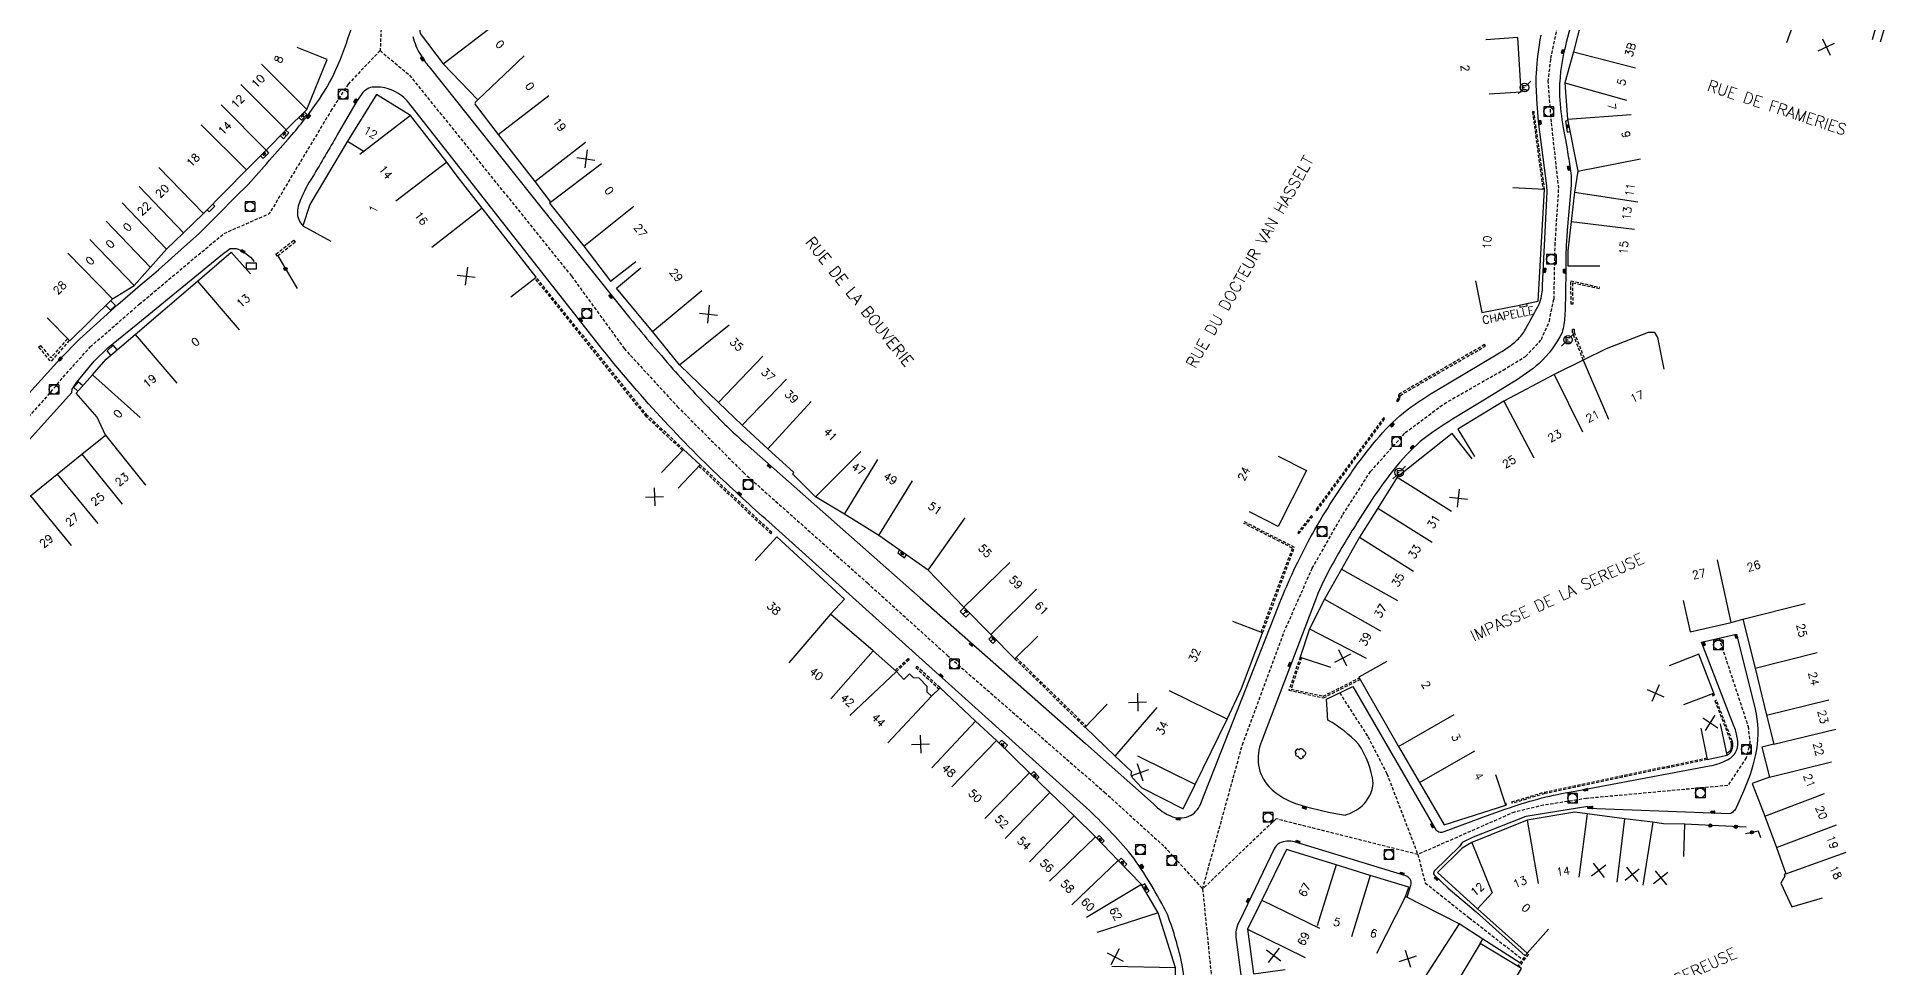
# Model space of a CAD drawing. Header units: millimetres. Extents: x 114000 to 115000, y 122000 to 123000.
# Drawn here: x 114206.7 to 114496.8, y 122239.7 to 122385 of the extents above; entities that cross this region are included whole.
import ezdxf
from ezdxf.enums import TextEntityAlignment as Align

# ---------------------------------------------------------------- set-up
doc = ezdxf.new("R2010")
doc.units = ezdxf.units.MM
doc.linetypes.add('DASHED', pattern=[0.75, 0.5, -0.25])
doc.layers.get('0').update_dxf_attribs({"linetype": 'CONTINUOUS'})
for name, color, linetype in [('W0001', 6, 'DASHED'), ('W0008', 7, 'CONTINUOUS'), ('W0100', 7, 'CONTINUOUS'), ('W0105', 7, 'CONTINUOUS'), ('W0112', 1, 'DASHED'), ('W0300', 7, 'CONTINUOUS'), ('W0322', 7, 'CONTINUOUS'), ('W0400', 7, 'CONTINUOUS'), ('W0420', 7, 'CONTINUOUS'), ('W0471', 7, 'CONTINUOUS'), ('W0984', 7, 'CONTINUOUS'), ('W0989', 7, 'CONTINUOUS'), ('W0991', 7, 'CONTINUOUS'), ('W1102', 7, 'CONTINUOUS'), ('W1471', 7, 'CONTINUOUS')]:
    doc.layers.add(name, color=color, linetype=linetype)
doc.styles.get("Standard").update_dxf_attribs({"font": 'romans.shx', "width": 0.85})

# ---------------------------------------------------------------- blocks, each defined once
blk = doc.blocks.new('t991o')
at = {"color": 0, "linetype": 'Continuous'}
for p, q in [((-1, 1), (1, -1)), ((-1, -1), (1, 1))]:
    blk.add_line(p, q, dxfattribs=at)
blk = doc.blocks.new('t322o')
at = {"color": 0, "linetype": 'Continuous'}
for radius in [0.25, 0.15]:
    blk.add_circle((0, 0), radius, dxfattribs=at)
blk = doc.blocks.new('T400')
for p, q in [((-0.15, 0.3), (0.15, 0.3)), ((-0.15, -0.25), (-0.15, 0.3)), ((-0.15, 0.15), (0.15, 0.15)), ((-0.15, 0), (0.15, 0)), ((0.15, 0.3), (0.15, -0.25)), ((-0.15, -0.15), (0.15, -0.15)), ((-0.15, -0.25), (-0.15, -0.3)), ((-0.15, -0.3), (0.15, -0.3)), ((0.15, -0.3), (0.15, -0.25))]:
    blk.add_line(p, q)
blk = doc.blocks.new('T420')
for p, q in [((0.75, 0.75), (-0.75, 0.75)), ((-0.75, 0.75), (-0.75, -0.75)), ((0.75, 0.75), (0.75, -0.75)), ((0.75, -0.75), (-0.75, -0.75))]:
    blk.add_line(p, q)
blk.add_ellipse((0, 0), major_axis=(-0.53, 0.53), ratio=1, start_param=3.926991, end_param=10.210176)
blk = doc.blocks.new('T300')
for p, q in [((-0.8, 0.51), (-0.86, 0.34)), ((-0.86, 0.34), (-0.86, 0.17)), ((-0.86, 0.17), (-0.74, 0.06)), ((-0.69, 0.63), (-0.8, 0.51)), ((-0.8, -0.06), (-0.74, 0.06)), ((-0.74, 0.06), (-0.69, 0.11)), ((-0.57, 0.69), (-0.69, 0.63)), ((-0.46, 0.69), (-0.57, 0.69)), ((-0.29, 0.63), (-0.46, 0.69)), ((-0.29, 0.63), (-0.17, 0.74)), ((-0.23, 0.57), (-0.29, 0.63)), ((-0.17, 0.74), (-0.06, 0.8)), ((-0.06, 0.8), (0.06, 0.8)), ((0.06, 0.8), (0.23, 0.74)), ((0.23, 0.74), (0.34, 0.63)), ((0.34, 0.63), (0.4, 0.51)), ((0.46, 0.46), (0.34, 0.46)), ((0.4, 0.51), (0.4, 0.46)), ((0.57, 0.4), (0.46, 0.46)), ((0.57, 0.4), (0.69, 0.29)), ((0.69, 0.29), (0.74, 0.17)), ((0.74, 0.06), (0.69, -0.17)), ((0.74, 0.17), (0.74, 0.06)), ((-0.8, -0.17), (-0.8, -0.06)), ((-0.8, -0.23), (-0.8, -0.17)), ((-0.74, -0.34), (-0.8, -0.23)), ((-0.69, -0.4), (-0.74, -0.34)), ((-0.51, -0.46), (-0.69, -0.4)), ((-0.4, -0.46), (-0.51, -0.46)), ((-0.4, -0.46), (-0.34, -0.46)), ((-0.34, -0.46), (-0.34, -0.4)), ((-0.34, -0.51), (-0.34, -0.46)), ((-0.29, -0.63), (-0.34, -0.51)), ((-0.17, -0.74), (-0.29, -0.63)), ((-0.06, -0.8), (-0.17, -0.74)), ((0.06, -0.8), (-0.06, -0.8)), ((0.17, -0.74), (0.06, -0.8)), ((0.23, -0.69), (0.17, -0.74)), ((0.29, -0.46), (0.23, -0.46)), ((0.29, -0.63), (0.23, -0.69)), ((0.46, -0.4), (0.29, -0.46)), ((0.34, -0.51), (0.29, -0.63)), ((0.34, -0.51), (0.34, -0.46)), ((0.57, -0.34), (0.46, -0.4)), ((0.63, -0.29), (0.57, -0.34)), ((0.69, -0.17), (0.63, -0.29))]:
    blk.add_line(p, q)
blk = doc.blocks.new('T471')
for p, q in [((-0.333334, 0.333334), (-0.333334, -0.333334)), ((-0.333334, 0.333334), (0.333334, 0.333334)), ((-0.333334, 0), (0, 0)), ((0.500001, 0.500001), (1.000002, 1.000002)), ((-0.500001, -0.500001), (-1.000002, -1.000002)), ((-0.333334, -0.333334), (0.333334, -0.333334))]:
    blk.add_line(p, q)
blk.add_ellipse((0, 0), major_axis=(0.471405, 0.471405), ratio=1, start_param=5.4977871438, end_param=11.780972451)
blk = doc.blocks.new('T1471')
at = {"color": 0, "linetype": 'Continuous', "flags": 128}
blk.add_lwpolyline([(-0.75, -0.5), (-0.75, 0.5), (0.75, 0.5), (0.75, -0.5), (-0.75, -0.5)], dxfattribs=at)

msp = doc.modelspace()

# ---------------------------------------------------------------- linework, layer by layer
at = {"layer": 'W0001'}
for points in [[(114261.06, 122429.39), (114261.74, 122420), (114260.25, 122382.88), (114255.25, 122377.67), (114252.7, 122373.73), (114242.93, 122357.44)], [(114388.69, 122252.04), (114394.91, 122274.54), (114401.39, 122292.09), (114405.82, 122302.1), (114410.58, 122310.47), (114414.93, 122317.19), (114420.35, 122323.26), (114426.42, 122327.78), (114435.61, 122333.03), (114439.14, 122335.16), (114441.6, 122337.78), (114442.84, 122340.66), (114443.57, 122344.1), (114443.74, 122352.47), (114444.31, 122361.41), (114443.16, 122371.75), (114442.67, 122378.06), (114443.08, 122381.67), (114444.23, 122387.01), (114448.01, 122405.87), (114451.38, 122412.78)], [(114260.25, 122382.88), (114264.83, 122379.05), (114290.15, 122347.67), (114298.35, 122336.39), (114306.65, 122327.35), (114316.97, 122317.03), (114336.34, 122299.8), (114348.79, 122288.53), (114373.37, 122267.14), (114382.73, 122258.63), (114388.69, 122252.04), (114390.82, 122230.76), (114393.05, 122222.57), (114397.31, 122214.49), (114402.2, 122208), (114411.36, 122199.07), (114428.28, 122183.85), (114449.77, 122164.07), (114461.79, 122152.9), (114472.33, 122145.03), (114484.35, 122139.39), (114521.28, 122120.88)], [(114150.76, 122330.03), (114154.89, 122321.52), (114158.1, 122311.88), (114160.67, 122304.96), (114163.47, 122300.05), (114167.43, 122296.27), (114172.16, 122294.44), (114176.14, 122294.99), (114179.75, 122298.04), (114186.23, 122304.97), (114198.8, 122318.5), (114207.87, 122328.47), (114210.74, 122331.93), (114214.97, 122336.64), (114222.62, 122343.29), (114230.1, 122349.57), (114235.87, 122354.36), (114242.93, 122357.44)], [(114469.35, 122291.18), (114473.87, 122277.41), (114474.16, 122274.91), (114473.59, 122272.51), (114470.7, 122268.18), (114448.66, 122266.16), (114441.93, 122265.1), (114437.4, 122264.04), (114422.3, 122257.41), (114400.16, 122262.98), (114388.69, 122252.04)], [(114410.09, 122282.63), (114414.5, 122275.78), (114417.48, 122270.01), (114422.3, 122257.41), (114423.46, 122252.96), (114430.32, 122247.54), (114438.65, 122241.04)]]:
    msp.add_lwpolyline(points, dxfattribs=at)
at = {"layer": 'W0008', "flags": 128}
for points in [[(114239.19, 122361.54, 0.0054), (114245.89, 122369.08, 0.0263), (114250.32, 122374.67, 0.0437), (114253.35, 122379.92, 0.0293), (114255.81, 122386.61), (114256.32, 122399.62, 0.018), (114255.27, 122411.67, 0.0166), (114254.42, 122416.67, 0.0555), (114252.38, 122423.46, 0.0713), (114248.39, 122429.57, 0.0427), (114243.48, 122434.33, 0.0202), (114236.91, 122439.19), (114232.43, 122442.28)], [(114447.07, 122389.59, 0.025), (114445.29, 122383.38, 0.0655), (114444.42, 122375.79, 0.0309), (114445.02, 122370.86), (114445.56, 122367.86, -0.0038), (114446.04, 122364.85, -0.0577), (114446.24, 122361.87), (114445.65, 122354.88, 0.0124), (114445.45, 122351.85, 0.0045), (114445.41, 122348.78), (114445.35, 122344.8, -0.0134), (114445.25, 122341.44, -0.0588), (114444.83, 122338.9, -0.0885), (114441.27, 122334.07, -0.0404), (114437.18, 122331.13), (114432.88, 122328.46), (114427.73, 122325.34, 0.0393), (114422.69, 122321.85, 0.0487), (114418.55, 122317.5, 0.0144), (114415.54, 122313.42), (114412.83, 122309.21, 0.0157), (114408.68, 122302.22, 0.0323), (114406.14, 122296.73), (114397.88, 122275.05, 0.1276), (114397.41, 122271.36, 0.1437), (114399.02, 122268, 0.1321), (114404.07, 122265.11, 0.0345), (114410.95, 122263.55, 0.0867), (114413.63, 122265.01, 0.1811), (114415.33, 122268.57, 0.1211), (114413.05, 122274.65, 0.0724), (114408.26, 122278.39), (114408.05, 122281.63), (114412.14, 122283.64), (114425.13, 122261.26, 0.1068), (114425.78, 122260.91, 0.1397), (114426.44, 122260.98), (114431.61, 122262.92, -0.0105), (114437.35, 122264.96, -0.0206), (114442.3, 122266.39, -0.0133), (114447.15, 122267.37), (114467.87, 122271.25, 0.0818), (114470.76, 122272.25, 0.1527), (114472.09, 122273.64, 0.1326), (114472.23, 122275.44, 0.0591), (114471.72, 122277.36), (114466.63, 122290.53), (114472.08, 122291.82), (114474.98, 122280.07, -0.0984), (114475.19, 122273.82, -0.0636), (114473.21, 122267.42), (114472.03, 122264.68, -0.0945), (114471.61, 122264.18, -0.2006), (114471.01, 122263.78), (114448.86, 122264.58), (114448.84, 122264.92), (114439.15, 122263.33), (114430.94, 122260.11), (114429.25, 122259.3), (114428.88, 122258.69), (114424.87, 122254.79, 0.1831), (114424.74, 122254.53, 0.2166), (114424.85, 122254.23), (114427.06, 122252.16), (114431.39, 122248.45), (114439.07, 122241.59)], [(114265.36, 122385.08, 0.0801), (114266.53, 122382.29, 0.0355), (114267.88, 122380.33), (114285.54, 122358.21), (114298.8, 122341.66, 0.0081), (114305.98, 122333.18, 0.0119), (114312.25, 122326.42, 0.0192), (114317.28, 122321.56), (114344.58, 122297.49), (114370.39, 122274.75), (114381.01, 122265.33, 0.1141), (114383.98, 122263.3, 0.2007), (114386.9, 122263.54, 0.1657), (114388.49, 122265.53), (114400.51, 122296.09, -0.0294), (114405.13, 122306.15, -0.0164), (114408.18, 122311.39, -0.0131), (114411.51, 122316.43, -0.023), (114415.81, 122322.09, -0.0461), (114420.05, 122326.37, -0.0327), (114425.03, 122329.75), (114434.52, 122335.42, 0.0601), (114437.83, 122337.72, 0.0743), (114439.12, 122339.39), (114440.59, 122342.06, 0.0347), (114441.38, 122343.59, 0.0792), (114441.78, 122346.24), (114442.47, 122359.79), (114442.49, 122360.83), (114442.44, 122361.79), (114441.17, 122371.8), (114440.9, 122375.32, -0.0308), (114440.82, 122379.32, -0.0279), (114441.55, 122385.3, 0.0128)], [(114386.15, 122235.84), (114385.51, 122240.18, 0.035), (114383.25, 122247.92, 0.0431), (114377.53, 122257.38, 0.028), (114370.55, 122264.72), (114353.7, 122279.87), (114333.48, 122298.04), (114320.41, 122309.78, -0.007), (114312.31, 122317.27, -0.019), (114302.17, 122327.75, -0.0161), (114292.72, 122339.09), (114264.73, 122374.74, 0.1152), (114262.31, 122376.62, 0.123), (114259.6, 122377.2, 0.2276), (114257.52, 122376.35), (114256.65, 122375.09), (114253.54, 122369.74, -0.0038), (114249.74, 122363.25, 0.0436), (114247.75, 122359.48, 0.1409), (114247.36, 122357.1, 0.06), (114247.79, 122355.99), (114248.18, 122355.54)], [(114420.66, 122250.73), (114421.2, 122252.62, 0.1965), (114421.11, 122253.55, 0.1304), (114420.44, 122254.07), (114403.06, 122259.38, 0.1603), (114400.69, 122259.19, 0.1445), (114399.86, 122258.27), (114394.48, 122247.1, 0.0656), (114393.94, 122245.67, 0.0671), (114393.94, 122244.13), (114395.67, 122231.06, 0.0374), (114398.01, 122222.29, 0.0578), (114402.29, 122214.24, 0.0572), (114407.47, 122208.01), (114428.11, 122188.8), (114457.86, 122161.19, 0.0136), (114464.76, 122155.25, 0.0207), (114470.49, 122151.05, 0.0249), (114476.54, 122147.39), (114494.39, 122137.83, 0.0066), (114511.35, 122129.04, 0.0108)]]:
    msp.add_lwpolyline(points, format="xyb", dxfattribs=at)
at = {"layer": 'W0008'}
for points in [[(114204.36, 122328.21), (114210.29, 122334.77), (114213.31, 122337.86), (114219.27, 122343.26), (114222.77, 122346.28), (114224.89, 122348.02), (114225.65, 122348.69), (114229.68, 122352.29), (114231.97, 122354.36), (114234.51, 122356.87), (114238.11, 122360.54), (114239.19, 122361.54)], [(114205.42, 122322.14), (114212.12, 122329.54), (114212.17, 122330.05), (114212.34, 122330.38), (114212.89, 122331.16), (114215.59, 122334.42), (114217.7, 122336.49), (114222.96, 122340.78), (114235.64, 122351.1), (114236.4, 122351.68), (114236.84, 122351.99), (114237.77, 122351.99), (114238.5, 122351.73), (114238.84, 122351.54), (114240, 122350.66), (114240.59, 122349.97)]]:
    msp.add_lwpolyline(points, dxfattribs=at)
at = {"layer": 'W0008', "flags": 128}
msp.add_lwpolyline([(114438.24, 122240.51), (114432.48, 122244.21)], dxfattribs=at)
at = {"layer": 'W0100', "flags": 128}
for points in [[(114285.92, 122422.36), (114288.22, 122426.8), (114277.48, 122425.15), (114276.76, 122423.67), (114275.77, 122424.16), (114270.52, 122413.68), (114276.95, 122410.47), (114274.01, 122403.96), (114272.53, 122400.61), (114268.18, 122391.04), (114266.3, 122386.95), (114266.49, 122385.56), (114270.1, 122380.85), (114275.49, 122375.19), (114275.13, 122374.84, 0.1559), (114275.07, 122374.67, 0.2066), (114275.08, 122374.48), (114278.69, 122369.79), (114284.4, 122362.45), (114286.87, 122359.22), (114286.69, 122359.06), (114292.08, 122352.34), (114296.23, 122346.91), (114300.2, 122349.95)], [(114373.78, 122280.89), (114370.33, 122277.26), (114375.05, 122272.78), (114377.57, 122270.36, 0.0907), (114377.5, 122269.9, 0.158), (114377.76, 122269.39), (114379.2, 122267.84), (114385.65, 122264.55), (114387.51, 122268.32), (114392.52, 122278.56), (114394.77, 122283.3), (114398.06, 122292.02), (114393.39, 122293.78)]]:
    msp.add_lwpolyline(points, format="xyb", dxfattribs=at)
for points in [[(114493.29, 122384.63), (114494.65, 122389.44), (114483.24, 122393.51), (114471.44, 122397.81), (114453.56, 122404.45), (114448.94, 122391.64), (114447.87, 122387.59), (114446.61, 122382.7), (114445.25, 122377.84), (114445.67, 122372.21), (114447.28, 122364.07), (114446.78, 122360.78), (114446.24, 122356.23), (114445.72, 122351.63), (114445.72, 122349.29), (114450.72, 122349.29)], [(114526.56, 122376.42), (114527.69, 122381.29), (114503.09, 122387.02), (114495.9, 122389.01), (114494.51, 122384.2)], [(114433.46, 122376.15), (114438.45, 122376.47), (114437.9, 122384.92), (114432.91, 122384.59)], [(114242.43, 122367.36), (114242.44, 122367.37), (114245.58, 122370.51), (114248.77, 122373.69), (114251.95, 122381.51), (114247.31, 122383.39)], [(114280.67, 122344.44), (114284.61, 122347.52), (114276.17, 122358.3), (114272.27, 122363.31), (114270.64, 122365.49), (114265, 122372.78), (114259.66, 122376.02), (114255.16, 122368.74), (114249.24, 122358.88), (114248.18, 122355.54), (114252.56, 122353.13)], [(114248.4, 122373.31), (114248.79, 122372.91), (114247.97, 122372.04), (114247.54, 122372.47)], [(114245.54, 122370.47), (114245.98, 122370.03), (114245.14, 122369.14), (114244.68, 122369.6)], [(114242.44, 122367.37), (114242.81, 122366.88), (114241.98, 122366.03), (114241.54, 122366.48)], [(114431.32, 122346.93), (114432.28, 122342.02), (114438.19, 122343.18), (114438.25, 122342.84), (114439.39, 122343.05), (114439.33, 122343.4), (114441.12, 122343.76), (114442.11, 122361.2), (114437.12, 122361.48)], [(114460.76, 122333.19), (114459.81, 122338.1), (114459.32, 122338.88), (114458.28, 122338.88), (114451.71, 122336.32), (114448.14, 122334.56), (114443.61, 122332.35), (114435.74, 122328.16), (114428.57, 122323.82), (114431.16, 122319.54)], [(114306.79, 122314.59), (114310.21, 122318.23), (114307.64, 122320.65), (114304.21, 122317.01)], [(114430.78, 122319.18), (114427.68, 122323.11), (114419.07, 122316.32), (114416.05, 122311.48), (114413.18, 122306.95), (114410.39, 122301.97), (114407.73, 122297.24), (114405.36, 122292.64), (114403.91, 122288.21), (114408.66, 122286.65)], [(114400.47, 122319.6), (114404.92, 122317.33), (114400.49, 122308.63), (114396.04, 122310.9)], [(114384.39, 122234.08), (114384.48, 122239.73), (114381.76, 122248.28), (114379.13, 122252.71), (114375.48, 122256.49), (114371.98, 122260.15), (114368.62, 122263.42), (114364.84, 122267.09), (114361.67, 122270.17), (114356.49, 122275.18), (114353.24, 122278.22), (114347.68, 122283.45), (114346.37, 122282.11), (114345.7, 122282.76), (114345.66, 122283.63), (114344.41, 122284.93), (114343.53, 122284.96), (114342.91, 122285.6), (114342.03, 122284.74), (114340.87, 122285.97), (114337.22, 122289.2), (114330.57, 122294.9), (114332.77, 122297.25), (114322.18, 122306.97), (114318.8, 122303.29)], [(114463.73, 122297.07), (114464.81, 122292.19), (114471.26, 122293.61), (114473.07, 122294.15), (114474.99, 122286.51), (114476.78, 122279.16), (114477.88, 122274.63), (114476.05, 122274.17), (114477.22, 122269.46), (114474.54, 122268.51), (114476.47, 122263.4), (114478.31, 122258.51), (114479.8, 122254.4), (114479.5, 122254.29), (114479.6, 122254.02), (114479.01, 122252.96), (114480.71, 122249.22), (114485.5, 122250.66)], [(114463.84, 122280.83), (114468.51, 122282.61), (114466.2, 122288.66), (114461.53, 122286.87)], [(114417.44, 122287.56), (114413.11, 122285.07), (114419.3, 122274.28), (114422.54, 122268.63), (114426.4, 122262.02), (114436.03, 122265.1), (114434.51, 122269.86)], [(114466.48, 122277.15), (114467.51, 122272.26), (114470.59, 122272.91), (114469.56, 122277.8)], [(114463.85, 122257.12), (114463.99, 122262.12), (114460.69, 122262.21), (114458.98, 122262.47), (114454.59, 122263), (114448.77, 122263.77), (114446.84, 122264.03), (114439.38, 122262.75), (114430.76, 122259.27), (114429.24, 122258.39), (114425.39, 122254.61), (114431.6, 122248.93), (114439.4, 122242.01), (114442.71, 122245.75)], [(114372.14, 122259.98), (114372.53, 122260.35), (114373.32, 122259.53), (114372.93, 122259.16)], [(114375.54, 122256.44), (114375.95, 122256.83), (114376.87, 122255.89), (114376.46, 122255.49)], [(114435.93, 122235.33), (114438.5, 122239.62), (114432.02, 122243.5), (114432.48, 122244.21), (114428.78, 122246.6), (114420.4, 122250.86), (114420.9, 122252.32), (114414.86, 122254.15), (114409.54, 122255.8), (114401.77, 122258.19), (114397.94, 122250.27), (114395.71, 122245.74), (114396.65, 122238.8), (114401.6, 122239.47)], [(114379.89, 122251.44), (114380.32, 122251.7), (114379.65, 122252.82), (114379.22, 122252.57)]]:
    msp.add_lwpolyline(points, dxfattribs=at)
at = {"layer": 'W0100'}
for points in [[(114248.38, 122372.48), (114247.97, 122372.89), (114247.97, 122372.49), (114248.37, 122372.89), (114247.97, 122372.89)], [(114245.56, 122369.58), (114245.11, 122370.04), (114245.11, 122369.64), (114245.51, 122370.04), (114245.11, 122370.04)], [(114445.72, 122371.96), (114445.34, 122371.89), (114445.65, 122370.16), (114446.06, 122370.24)], [(114445.5, 122371.02), (114445.89, 122371.1), (114445.56, 122371.32), (114445.67, 122370.77), (114445.89, 122371.1)], [(114208.26, 122341.19), (114211.76, 122337.61), (114218.44, 122344.13), (114221.85, 122346.2), (114226.9, 122351.91), (114229.54, 122354.45), (114232.64, 122357.47), (114239.39, 122364.29), (114242.46, 122367.33)], [(114242.4, 122366.46), (114241.99, 122366.92), (114241.96, 122366.52), (114242.39, 122366.89), (114241.99, 122366.92)], [(114181.59, 122287.46), (114178.15, 122291.09), (114184.34, 122296.98), (114184.18, 122297.18), (114183.99, 122297.51), (114183.92, 122297.74), (114183.91, 122298.12), (114184.15, 122298.7), (114190.73, 122305.49), (114197.5, 122312.56), (114198.54, 122313.01), (114201.7, 122310.14), (114205.64, 122313.37), (114209.8, 122316.78), (114213.68, 122319.9), (114217.35, 122322.87), (114216.04, 122325.69), (114212.77, 122329.42), (114215.31, 122332.27), (114217.45, 122334.7), (114221.98, 122338.58), (114231.7, 122346.91), (114237, 122351.41), (114239.98, 122348.05)], [(114362.94, 122291.49), (114359.39, 122287.97), (114355.63, 122291.77), (114351.39, 122296.04), (114345.84, 122301.78), (114338.15, 122307.22), (114332.79, 122310.51), (114328.26, 122313.24), (114324.66, 122316.83), (114324.85, 122317.02), (114320.81, 122320.74), (114316.76, 122324.43), (114313.1, 122327.96), (114306.98, 122333.82), (114302.79, 122339.02), (114297.14, 122345.8), (114300.98, 122349)], [(114341.37, 122304.94), (114341.08, 122304.52), (114342.16, 122303.72), (114342.47, 122304.16)], [(114341.62, 122304.12), (114341.92, 122304.55), (114341.53, 122304.48), (114341.99, 122304.16), (114341.92, 122304.55)], [(114351.44, 122295.98), (114350.81, 122295.35), (114351.72, 122294.44), (114352.35, 122295.07)], [(114351.26, 122294.89), (114351.9, 122295.52), (114351.5, 122295.53), (114351.9, 122295.12), (114351.9, 122295.52)], [(114355.84, 122291.55), (114355.3, 122291.02), (114355.95, 122290.37), (114356.49, 122290.9)], [(114355.63, 122290.69), (114356.17, 122291.23), (114355.77, 122291.23), (114356.17, 122290.83), (114356.17, 122291.23)], [(114356.88, 122274.8), (114357.34, 122275.27), (114358.2, 122274.46), (114357.73, 122273.98)], [(114357.77, 122274.86), (114357.31, 122274.39), (114357.71, 122274.39), (114357.3, 122274.79), (114357.31, 122274.39)], [(114361.91, 122269.94), (114362.32, 122270.36), (114363.12, 122269.51), (114362.75, 122269.13)], [(114362.72, 122269.93), (114362.33, 122269.53), (114362.73, 122269.54), (114362.32, 122269.93), (114362.33, 122269.53)], [(114372.92, 122259.94), (114372.54, 122259.57), (114372.94, 122259.56), (114372.55, 122259.97), (114372.54, 122259.57)], [(114376.41, 122256.36), (114376, 122255.96), (114376.4, 122255.96), (114376, 122256.36), (114376, 122255.96)], [(114379.99, 122252.26), (114379.55, 122252.01), (114379.94, 122251.91), (114379.65, 122252.39), (114379.55, 122252.01)]]:
    msp.add_lwpolyline(points, dxfattribs=at)
at = {"layer": 'W0105'}
for p, q in [((114233.54, 122357.72), (114234.43, 122358.6)), ((114234.09, 122358.93), (114234.43, 122358.6)), ((114233.21, 122358.04), (114233.54, 122357.72)), ((114218.16, 122343.86), (114218.89, 122343.11)), ((114217.4, 122343.11), (114218.11, 122342.37)), ((114218.11, 122342.37), (114218.89, 122343.11)), ((114218.57, 122336.93), (114217.6, 122336.03)), ((114218.2, 122335.34), (114217.6, 122336.03)), ((114219.2, 122336.2), (114218.57, 122336.93)), ((114213.09, 122331.18), (114212.38, 122330.33)), ((114213.05, 122329.73), (114212.38, 122330.33)), ((114213.79, 122330.56), (114213.09, 122331.18))]:
    msp.add_line(p, q, dxfattribs=at)
at = {"layer": 'W0112'}
for p, q in [((114243.98, 122351.13), (114246.74, 122353.28)), ((114246.74, 122353.28), (114246.99, 122352.97)), ((114211.4, 122337.89), (114208.8, 122334.93)), ((114206.91, 122336.58), (114207.22, 122336.84)), ((114206.91, 122336.58), (114208.79, 122334.32)), ((114207.22, 122336.84), (114208.8, 122334.93)), ((114211.7, 122337.63), (114208.79, 122334.32)), ((114359.39, 122287.97), (114370.33, 122277.26)), ((114359.57, 122288.15), (114370.52, 122277.45)), ((114439.39, 122242), (114437.85, 122240)), ((114439.59, 122241.85), (114438.05, 122239.85))]:
    msp.add_line(p, q, dxfattribs=at)
for points in [[(114442.11, 122361.2), (114440.45, 122373.36), (114440.2, 122373.33), (114441.84, 122361.21)], [(114246.99, 122352.97), (114244.23, 122350.82), (114243.98, 122351.13)], [(114307.47, 122320.47), (114301.82, 122325.73), (114284.41, 122347.37)], [(114307.64, 122320.65), (114302.01, 122325.9), (114284.61, 122347.52)], [(114450.67, 122345.71), (114446.45, 122346.62), (114446.5, 122343.31), (114446.25, 122343.3), (114446.2, 122346.94), (114450.72, 122345.96)], [(114448.14, 122334.56), (114446.47, 122338.87), (114446.45, 122339.4), (114446.7, 122339.41), (114446.71, 122338.92), (114448.37, 122334.67)], [(114310.04, 122318.05), (114321.26, 122307.48), (114321.43, 122307.66), (114310.21, 122318.23)], [(114397.83, 122292.1), (114402.73, 122305.23), (114395.12, 122309.1)], [(114398.06, 122292.02), (114403.04, 122305.35), (114395.23, 122309.32)], [(114340.7, 122286.13), (114342.69, 122288), (114342.86, 122287.81), (114340.89, 122285.96)], [(114347.68, 122283.45), (114344.06, 122286.78), (114343.89, 122286.6), (114347.5, 122283.27)], [(114403.91, 122288.21), (114402.17, 122283.05), (114407.57, 122281.87), (114413.29, 122284.75)], [(114404.14, 122288.14), (114402.5, 122283.23), (114407.54, 122282.13), (114413.16, 122284.97)], [(114468.28, 122282.52), (114468.4, 122282.19), (114468.64, 122282.28), (114468.51, 122282.61)], [(114470.57, 122272.92), (114470.7, 122272.99), (114470.82, 122273.06), (114470.94, 122273.14), (114471.05, 122273.23), (114471.15, 122273.33), (114471.26, 122273.48), (114471.34, 122273.66), (114471.4, 122273.84), (114471.45, 122274.03), (114471.48, 122274.23), (114471.49, 122274.42), (114471.5, 122274.61), (114471.48, 122274.8), (114471.45, 122274.98), (114471.39, 122275.16), (114468.93, 122281.5), (114468.7, 122281.41), (114471.16, 122275.07), (114471.2, 122274.92), (114471.23, 122274.77), (114471.25, 122274.61), (114471.24, 122274.44), (114471.23, 122274.26), (114471.2, 122274.08), (114471.16, 122273.91), (114471.11, 122273.75), (114471.04, 122273.61), (114470.96, 122273.49), (114470.88, 122273.42), (114470.79, 122273.35), (114470.69, 122273.28), (114470.57, 122273.2), (114470.53, 122273.18)], [(114467.51, 122272.25), (114442.13, 122266.91), (114437.06, 122265.4), (114436.99, 122265.64), (114442.07, 122267.15), (114467.46, 122272.5)], [(114436.03, 122265.1), (114436.17, 122265.14), (114436.11, 122265.38), (114435.95, 122265.34)]]:
    msp.add_lwpolyline(points, dxfattribs=at)
for points in [[(114432.73, 122336.99), (114419.29, 122329.22), (114419.27, 122328.65), (114418.98, 122328.25), (114419.18, 122328.11), (114419.51, 122328.57), (114419.54, 122329.08), (114432.86, 122336.77)], [(114416.96, 122325.59), (114406.38, 122311.26), (114406.58, 122311.11), (114417.16, 122325.44)], [(114405.63, 122310.29), (114403.54, 122307.64), (114403.74, 122307.49), (114405.83, 122310.13)]]:
    msp.add_lwpolyline(points, close=True, dxfattribs=at)
at = {"layer": 'W0322'}
msp.add_line((114244.25, 122350.86), (114247.27, 122345.76), dxfattribs=at)
at = {"layer": 'W0322', "flags": 128}
for points in [[(114473.57, 122261.66), (114463.99, 122262.12)], [(114475.89, 122260), (114475.51, 122261.06), (114473.45, 122260.66)]]:
    msp.add_lwpolyline(points, dxfattribs=at)
at = {"layer": 'W1102'}
for p, q in [((114483.24, 122393.51), (114479.88, 122384.09)), ((114270.1, 122380.85), (114278.04, 122386.93)), ((114275.49, 122375.19), (114282.73, 122382.08)), ((114446.61, 122382.7), (114456.3, 122380.2)), ((114248.77, 122373.69), (114241.72, 122380.77)), ((114245.58, 122370.51), (114238.51, 122377.58)), ((114278.69, 122369.79), (114286.61, 122375.89)), ((114445.25, 122377.84), (114454.88, 122375.14)), ((114242.46, 122367.33), (114235.43, 122374.44)), ((114265, 122372.78), (114257.09, 122366.66)), ((114445.67, 122372.21), (114455.64, 122372.94)), ((114239.39, 122364.29), (114232.28, 122371.32)), ((114255.16, 122368.74), (114257.73, 122367.15)), ((114284.4, 122362.45), (114292.29, 122368.6)), ((114232.64, 122357.47), (114225.68, 122364.64)), ((114270.64, 122365.49), (114262.71, 122359.4)), ((114286.87, 122359.22), (114294.82, 122365.29)), ((114447.28, 122364.07), (114457.09, 122366.01)), ((114229.54, 122354.45), (114222.61, 122361.66)), ((114226.9, 122351.91), (114219.97, 122359.12)), ((114276.17, 122358.3), (114268.3, 122352.13)), ((114292.08, 122352.34), (114299.88, 122358.6)), ((114446.78, 122360.78), (114456.67, 122359.28)), ((114224.37, 122349.06), (114217.44, 122356.26)), ((114446.24, 122356.23), (114456.16, 122355.04)), ((114221.85, 122346.2), (114214.91, 122353.41)), ((114211.45, 122351.28), (114218.44, 122344.13)), ((114231.7, 122346.91), (114238.21, 122339.33)), ((114302.79, 122339.02), (114310.47, 122345.42)), ((114438.19, 122343.18), (114439.33, 122343.4)), ((114221.98, 122338.58), (114228.48, 122330.97)), ((114306.98, 122333.82), (114314.77, 122340.1)), ((114313.1, 122327.96), (114320.02, 122335.19)), ((114215.31, 122332.27), (114222.79, 122325.64)), ((114443.61, 122332.35), (114448.01, 122323.36)), ((114448.14, 122334.56), (114452.06, 122325.36)), ((114316.76, 122324.43), (114323.71, 122331.63)), ((114320.81, 122320.74), (114327.55, 122328.13)), ((114435.74, 122328.16), (114440.43, 122319.33)), ((114217.35, 122322.87), (114223.61, 122315.07)), ((114213.68, 122319.9), (114219.94, 122312.1)), ((114328.26, 122313.24), (114335.31, 122320.33)), ((114332.79, 122310.51), (114337.95, 122319.08)), ((114209.8, 122316.78), (114216.15, 122309.05)), ((114338.15, 122307.22), (114343.39, 122315.73)), ((114419.07, 122316.32), (114427.55, 122311.02)), ((114205.64, 122313.37), (114211.98, 122305.63)), ((114345.84, 122301.78), (114351.62, 122309.94)), ((114416.05, 122311.48), (114424.52, 122306.18)), ((114413.18, 122306.95), (114421.64, 122301.62)), ((114351.39, 122296.04), (114358.58, 122302.99)), ((114471.26, 122293.61), (114469.11, 122303.38)), ((114410.39, 122301.97), (114419.11, 122297.07)), ((114355.63, 122291.77), (114362.73, 122298.82)), ((114407.73, 122297.24), (114416.45, 122292.34)), ((114330.57, 122294.9), (114324.06, 122287.32)), ((114473.07, 122294.15), (114482.77, 122296.57)), ((114405.36, 122292.64), (114414.25, 122288.06)), ((114337.22, 122289.2), (114330.61, 122281.69)), ((114474.99, 122286.51), (114484.69, 122288.94)), ((114340.87, 122285.97), (114333.58, 122279.13)), ((114392.52, 122278.56), (114383.54, 122282.95)), ((114346.37, 122282.11), (114339.52, 122274.83)), ((114375.05, 122272.78), (114381.61, 122280.33)), ((114476.78, 122279.16), (114486.5, 122281.53)), ((114353.24, 122278.22), (114346.41, 122270.92)), ((114419.3, 122274.28), (114427.97, 122279.25)), ((114477.88, 122274.63), (114487.6, 122276.99)), ((114356.49, 122275.18), (114349.54, 122267.99)), ((114387.51, 122268.32), (114378.55, 122272.75)), ((114422.54, 122268.63), (114431.21, 122273.61)), ((114477.22, 122269.46), (114486.92, 122271.87)), ((114361.67, 122270.17), (114354.7, 122263.01)), ((114364.84, 122267.09), (114357.87, 122259.92)), ((114476.47, 122263.4), (114485.83, 122266.91)), ((114368.62, 122263.42), (114361.65, 122256.25)), ((114439.38, 122262.75), (114441.08, 122252.89)), ((114448.77, 122263.77), (114447.45, 122253.86)), ((114454.59, 122263), (114453.4, 122253.07)), ((114458.98, 122262.47), (114457.43, 122252.6)), ((114371.98, 122260.15), (114364.76, 122253.24)), ((114478.31, 122258.51), (114487.67, 122262.05)), ((114430.76, 122259.27), (114433.91, 122251.45)), ((114479.8, 122254.4), (114489.2, 122257.79)), ((114375.48, 122256.49), (114368.29, 122249.55)), ((114409.54, 122255.8), (114406.58, 122246.25)), ((114414.86, 122254.15), (114411.96, 122244.58)), ((114379.13, 122252.71), (114370.54, 122247.6)), ((114420.4, 122250.86), (114415.87, 122241.95)), ((114431.6, 122248.93), (114433.91, 122251.45)), ((114381.76, 122248.28), (114372.23, 122245.25)), ((114397.94, 122250.27), (114406.94, 122245.92)), ((114395.71, 122245.74), (114404.69, 122241.33)), ((114428.78, 122246.6), (114423.35, 122238.21)), ((114432.02, 122243.5), (114426.88, 122234.92)), ((114384.48, 122239.73), (114374.49, 122239.91))]:
    msp.add_line(p, q, dxfattribs=at)

# ---------------------------------------------------------------- block references
at = {"layer": 'W0300'}
msp.add_blockref('T300', (114404.03, 122273.15), dxfattribs=at)
at = {"layer": 'W0322'}
for p, rotation in [((114245.46, 122348.81), 300.6301887936457), ((114467.98, 122261.93), 177.2635231615865), ((114471.98, 122261.74), 177.2635231615865), ((114474.48, 122260.86), 177.2635231615865)]:
    msp.add_blockref('t322o', p, dxfattribs=dict(at, rotation=rotation))
at = {"layer": 'W0400'}
for p, rotation in [((114266.85, 122381.59), 213.4904353880694), ((114444.96, 122382.74), 347.533549738672), ((114249.05, 122372.62), 323.429793974746), ((114256.42, 122375.02), 325.6541355950488), ((114441.4, 122371.69), 5.586227841593656), ((114445.88, 122364.56), 9.625571479531217), ((114238.84, 122351.54), 60.53869349281593), ((114442.11, 122348.62), 357.0284515310783), ((114445.19, 122348.49), 1.213783715185821), ((114296.28, 122344.54), 40.37278588818099), ((114291.53, 122340.84), 39.32510337064979), ((114210.29, 122334.77), 317.9090494756861), ((114418.31, 122324.47), 315.4875736505094), ((114421.43, 122320.99), 313.1708751509096), ((114321.01, 122318.04), 47.63961961400044), ((114316.38, 122313.71), 46.38048209480272), ((114472.02, 122291.49), 15.19455289997382), ((114352.55, 122290.2), 48.24935096997335), ((114466.94, 122290.3), 20.82038825693726), ((114347.86, 122285.3), 48.51548527737469), ((114402.29, 122287.04), 159.2032151945235), ((114448.52, 122267.49), 102.4872768008897), ((114384.9, 122262.98), 87.25028605903842), ((114404.61, 122264.7), 74.1565334505763), ((114449.32, 122264.73), 90), ((114468.41, 122264.01), 90), ((114403.57, 122259.39), 71.98079057333585), ((114424.56, 122261.94), 31.09823415516227), ((114379.17, 122255.55), 34.10819866830863), ((114419.86, 122254.44), 71.98099925951867), ((114425.19, 122253.67), 47.48962829468652), ((114395.79, 122250.2), 153.8712632979904)]:
    msp.add_blockref('T400', p, dxfattribs=dict(at, rotation=rotation))
at = {"layer": 'W0420'}
for p in [(114254.46, 122376.05), (114442.74, 122373.37), (114239.91, 122358.55), (114443.15, 122350.31), (114292.51, 122341.81), (114209.29, 122329.99), (114418.97, 122321.86), (114317.69, 122315.14), (114407.35, 122307.82), (114469.22, 122290.13), (114349.91, 122287.13), (114473.59, 122273.8), (114446.46, 122266.18), (114466.41, 122267.02), (114398.9, 122263.19), (114378.97, 122258.15), (114383.84, 122256.46), (114417.77, 122257.38)]:
    msp.add_blockref('T420', p, dxfattribs=at)
at = {"layer": 'W0471'}
for p in [(114438.96, 122377.13), (114445.76, 122337.76), (114419.4, 122317.04)]:
    msp.add_blockref('T471', p, dxfattribs=at)
at = {"layer": 'W0991'}
for p, rotation in [((114486.09, 122383.47), 340.3608720120397), ((114292.39, 122365.99), 307.3407038362322), ((114273.7, 122347.67), 308.0716832930482), ((114311.5, 122341.75), 308.8788738465787), ((114303.1, 122313.25), 316.7420911186417), ((114428.64, 122313.04), 38.23684865806947), ((114410.6, 122288.07), 71.79589325260612), ((114459.42, 122282.6), 290.9015695632201), ((114378.54, 122281.19), 316.4910624786655), ((114467.99, 122277.95), 11.85626425797282), ((114344.64, 122274.64), 316.7862645628838), ((114378.96, 122270.2), 63.71058895046387), ((114450.56, 122254.96), 352.4416526245978), ((114455.78, 122254.3), 353.1774181329976), ((114460.24, 122253.77), 353.2616698365161), ((114375.02, 122241.43), 287.6550214511288), ((114399.8, 122241.66), 277.6861392383562), ((114420.74, 122241.15), 333.0776590570865)]:
    msp.add_blockref('t991o', p, dxfattribs=dict(at, rotation=rotation))
at = {"layer": 'W1471'}
msp.add_blockref('T1471', (114240.13, 122349.26), dxfattribs=at)

# ---------------------------------------------------------------- texts
at = {"layer": 'W0984'}
msp.add_text('CHAPELLE', height=1.25, rotation=11.1268, dxfattribs=at).set_placement((114436.43, 122341.59), align=Align.MIDDLE)
at = {"layer": 'W0989'}
for s, rotation, p in [('RUE DE FRAMERIES', 341.8777, (114478.41, 122373.99)), ('RUE DU DOCTEUR VAN HASSELT', 60.3676, (114396.05, 122349.92)), ('RUE DE LA BOUVERIE', 308.9057, (114335.1, 122343.72)), ('IMPASSE DE LA SEREUSE', 24.7991, (114444.07, 122297.59)), ('IMPASSE DE LA SEREUSE', 24.7991, (114458.54, 122235.98))]:
    msp.add_text(s, height=1.75, rotation=rotation, dxfattribs=at).set_placement(p, align=Align.MIDDLE)
at = {"layer": 'W0991'}
for s, rotation, p in [('0', 313.613, (114278.95, 122383.88)), ('8', 67.9105, (114244.4, 122381.53)), ('3B', 75.5453, (114455.47, 122383.02)), ('10', 44.8804, (114241.18, 122378.12)), ('2', 273.7647, (114429.69, 122380.14)), ('5', 74.3731, (114454.12, 122377.98)), ('12', 45.0219, (114238, 122374.95)), ('0', 307.5779, (114283.62, 122377.32)), ('7', 274.2283, (114452.6, 122374.16)), ('14', 44.6837, (114236, 122370.79)), ('12', 328.6925, (114258.73, 122370.1)), ('19', 307.9043, (114288.25, 122371.34)), ('9', 281.2129, (114454.82, 122369.79)), ('18', 45.3358, (114231.04, 122365.8)), ('14', 307.757, (114261.1, 122363.93)), ('20', 44.1682, (114226.21, 122360.98)), ('0', 308.7524, (114296.01, 122361.02)), ('11', 81.3477, (114455.44, 122361.15)), ('22', 43.8848, (114223.37, 122358.23)), ('1', 62.125, (114259.18, 122358.17)), ('13', 83.1306, (114454.95, 122357.49)), ('0', 46.6131, (114220.77, 122355.34)), ('16', 307.5209, (114266.66, 122356.72)), ('27', 307.4415, (114300.91, 122354.79)), ('0', 46.6131, (114218.08, 122352.72)), ('10', 86.7497, (114433.13, 122352.96)), ('15', 85.773, (114454.46, 122352.13)), ('0', 46.6131, (114214.92, 122350.09)), ('28', 44.2953, (114210.21, 122345.88)), ('29', 309.7954, (114306.49, 122347.85)), ('13', 40.2936, (114238.87, 122343.82)), ('0', 40.6485, (114231.4, 122337.43)), ('35', 316.2726, (114315.92, 122337.03)), ('19', 40.5226, (114224.26, 122331.32)), ('37', 316.0131, (114320.84, 122332.31)), ('39', 317.665, (114324.51, 122328.87)), ('17', 23.0852, (114456.54, 122328.9)), ('0', 48.4065, (114219.28, 122326.2)), ('21', 26.0552, (114449.61, 122325.82)), ('41', 314.8076, (114330.57, 122322.98)), ('23', 27.9802, (114443.67, 122322.75)), ('47', 328.9333, (114334.95, 122317.63)), ('24', 63.031, (114395.13, 122316.84)), ('25', 31.2238, (114436.56, 122318.72)), ('23', 38.9852, (114219.92, 122315.94)), ('49', 328.3963, (114339.93, 122316.1)), ('25', 38.7575, (114216.12, 122312.88)), ('51', 324.7347, (114346.9, 122311.44)), ('27', 39.4006, (114212.16, 122309.66)), ('31', 57.9612, (114424.77, 122309.39)), ('29', 39.3022, (114208.11, 122306.34)), ('55', 314.0219, (114354.73, 122304.81)), ('33', 57.7995, (114421.8, 122304.67)), ('26', 16.3817, (114474.75, 122302.46)), ('59', 314.8216, (114359.54, 122299.89)), ('35', 60.6875, (114419.19, 122300.28)), ('27', 12.4183, (114466.2, 122301.2)), ('38', 317.472, (114321.73, 122295.85)), ('61', 314.7343, (114363.55, 122295.85)), ('37', 60.6403, (114416.47, 122295.44)), ('39', 62.7553, (114414.1, 122291.05)), ('25', 284.0597, (114482.27, 122292.39)), ('32', 67.6152, (114387.43, 122288.53)), ('40', 319.3457, (114328.36, 122285.6)), ('24', 283.7266, (114484.14, 122284.85)), ('2', 299.8319, (114423.58, 122283.9)), ('42', 318.5978, (114333.22, 122281.48)), ('23', 283.6796, (114485.59, 122278.9)), ('44', 314.9214, (114338.07, 122278.4)), ('34', 63.9524, (114382.38, 122277.17)), ('3', 299.897, (114428.29, 122275.69)), ('22', 283.9455, (114484.88, 122273.86)), ('48', 316.8767, (114349.05, 122270.5)), ('4', 300.2949, (114431.81, 122269.61)), ('21', 290.5905, (114483.46, 122268.94)), ('50', 316.0075, (114353.18, 122266.56)), ('52', 315.7714, (114357.33, 122262.54)), ('20', 290.703, (114485.34, 122263.96)), ('54', 315.8288, (114360.8, 122259.16)), ('19', 289.8574, (114487.05, 122259.34)), ('56', 315.8294, (114364.37, 122255.69)), ('13', 21.9759, (114438.25, 122253.12)), ('14', 6.2343, (114445, 122254.81)), ('18', 294.4699, (114487.59, 122254.61)), ('58', 313.7657, (114367.59, 122252.44)), ('67', 64.2021, (114404.62, 122251.89)), ('12', 40.974, (114431.59, 122251.98)), ('60', 313.9622, (114370.77, 122249.62)), ('62', 300.6973, (114375.13, 122248.17)), ('0', 318.4343, (114439.21, 122249.07)), ('69', 63.849, (114404.45, 122244.26)), ('5', 342.7467, (114409.68, 122246.86)), ('6', 343.1209, (114415.41, 122245.1))]:
    msp.add_text(s, height=1.25, rotation=rotation, dxfattribs=at).set_placement(p, align=Align.MIDDLE)

doc.saveas('drawing.dxf')
